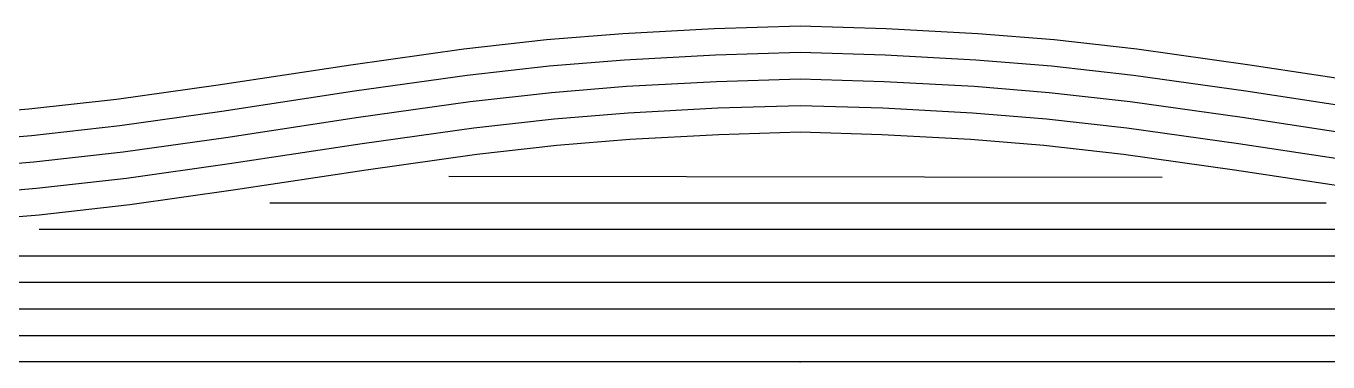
# Model space of a CAD drawing. Header units: millimetres. Extents: x 0 to 359, y -7 to 173.
# Drawn here: x 91.9 to 239.3, y 0 to 38 of the extents above; entities that cross this region are included whole.
import ezdxf

# ---------------------------------------------------------------- set-up
doc = ezdxf.new("R2010")
doc.units = ezdxf.units.MM
for name, color, linetype in [('1', 7, 'Continuous'), ('2', 7, 'Continuous'), ('8', 7, 'Continuous')]:
    doc.layers.add(name, color=color, linetype=linetype)

msp = doc.modelspace()

# ---------------------------------------------------------------- linework, layer by layer
for p, q in [((139.78, 21.01), (220.55, 20.9)), ((119.5, 18), (239.13, 18)), ((93.38, 15), (259.78, 15)), ((15.39, 12), (343.91, 12)), ((149.86, 12), (200.99, 12)), ((15.16, 9), (344.14, 9)), ((14.93, 6), (344.37, 6)), ((14.7, 3), (344.6, 3))]:
    msp.add_line(p, q)
at = {"layer": '1', "color": 1}
msp.add_lwpolyline([(348.17, 0), (179.57, 0), (11.14, 0)], dxfattribs=at)
at = {"layer": '2'}
msp.add_point((179.57, 0), dxfattribs=at)
msp.add_point((179.57, 0), dxfattribs=at)
at = {"layer": '8'}
for points in [[(245.51, 31.29), (230.49, 33.56), (217.7, 35.35), (208.33, 36.4), (199.69, 37.1), (189.32, 37.67), (179.58, 37.97), (169.85, 37.67), (159.48, 37.1), (150.84, 36.4), (141.47, 35.35), (128.68, 33.56), (113.66, 31.29), (102.14, 29.68), (92.22, 28.56), (81.93, 27.7)], [(245.08, 28.32), (230.05, 30.6), (217.32, 32.37), (208.04, 33.42), (199.48, 34.11), (189.19, 34.67), (179.58, 34.97), (169.97, 34.67), (159.69, 34.11), (151.13, 33.42), (141.85, 32.37), (129.12, 30.6), (114.09, 28.32), (102.52, 26.7), (92.52, 25.57), (82.14, 24.71)], [(244.65, 25.35), (229.62, 27.63), (216.95, 29.4), (207.75, 30.43), (199.28, 31.12), (189.07, 31.68), (179.58, 31.97), (170.1, 31.68), (159.89, 31.12), (151.42, 30.43), (142.22, 29.4), (129.55, 27.63), (114.52, 25.35), (102.9, 23.73), (92.81, 22.59), (82.35, 21.71)], [(244.22, 22.38), (229.19, 24.66), (216.57, 26.42), (207.46, 27.44), (199.08, 28.12), (188.94, 28.68), (179.58, 28.96), (170.23, 28.68), (160.09, 28.12), (151.71, 27.44), (142.6, 26.42), (129.98, 24.66), (114.95, 22.38), (103.27, 20.75), (93.1, 19.6), (82.56, 18.72)], [(243.79, 19.41), (228.76, 21.69), (216.2, 23.44), (207.17, 24.46), (198.87, 25.13), (188.81, 25.68), (179.58, 25.96), (170.36, 25.68), (160.3, 25.13), (152, 24.46), (142.97, 23.44), (130.41, 21.69), (115.38, 19.41), (103.65, 17.77), (93.4, 16.61), (82.77, 15.73)]]:
    msp.add_lwpolyline(points, dxfattribs=at)

doc.saveas('drawing.dxf')
